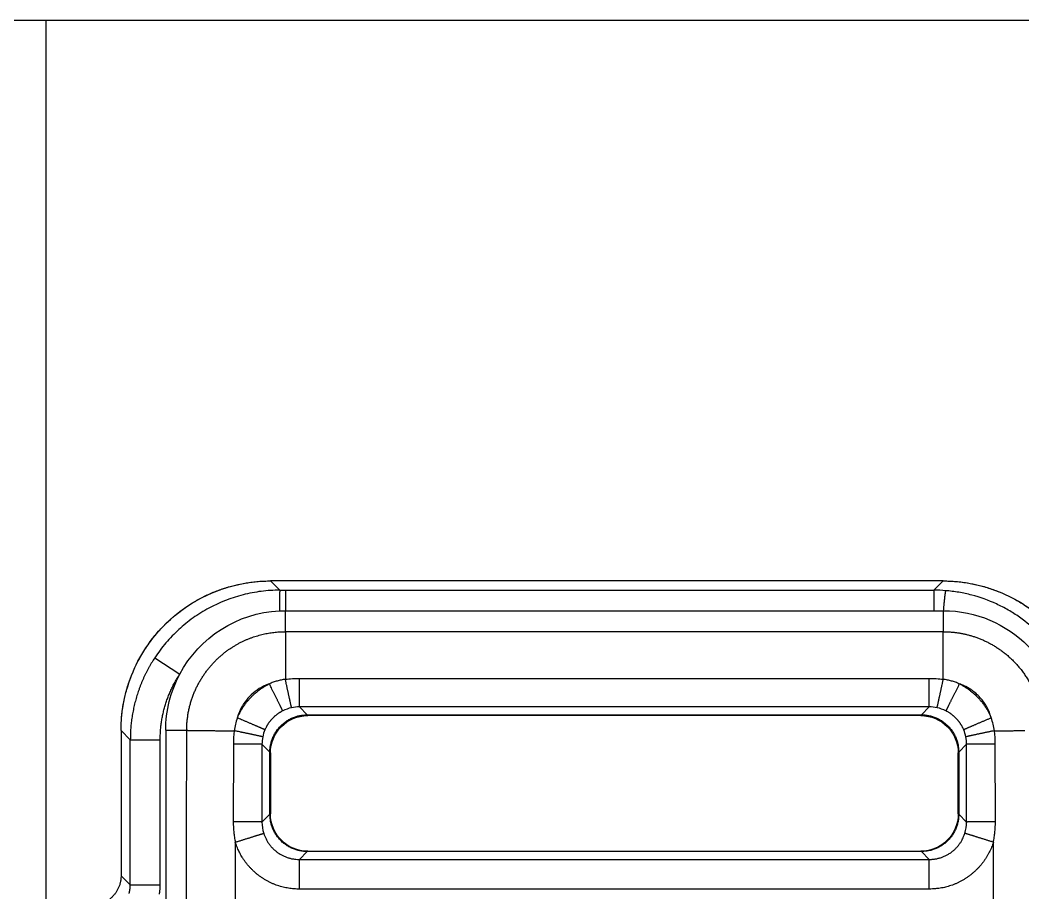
# Model space of a CAD drawing. Header units: millimetres. Extents: x -27408 to 60590, y 623 to 42257.
# Drawn here: x 56426.219 to 56428.843, y 17622.295 to 17624.579 of the extents above; entities that cross this region are included whole.
import ezdxf

# ---------------------------------------------------------------- set-up
doc = ezdxf.new("R2010")
doc.units = ezdxf.units.MM
doc.header["$LTSCALE"] = 100
doc.header["$MEASUREMENT"] = 0
doc.layers.get('0').update_dxf_attribs({"linetype": 'CONTINUOUS'})
doc.layers.add('ELE9', color=9, linetype='CONTINUOUS')
doc.layers.add('TOI', color=12, linetype='CONTINUOUS')

# ---------------------------------------------------------------- blocks, each defined once
blk = doc.blocks.new('I2-샤워수전')
at = {"layer": 'TOI'}
for p, q in [((-118.7416, 288.74), (-119.9818, 289.9801)), ((-119.9818, 289.9801), (-30.0181, 289.9801)), ((-30.0181, 289.9801), (-31.2582, 288.74)), ((-32, 288.74), (-118.7416, 288.74)), ((-118.7416, 288.74), (-118.7416, 286)), ((-32, 288.74), (-32, 286)), ((-118.7416, 286), (-120, 286)), ((-120, 286), (-120, 283.1892)), ((-32, 286), (-118.7416, 286)), ((-32, 283.1892), (-32, 286)), ((-120, 283.1892), (-32, 283.1892)), ((-120, 276.8206), (-120, 283.1892)), ((-32, 283.1892), (-32, 276.8206)), ((-14.5269, 279.7023), (-17.8725, 277.5109)), ((-33.873, 276.9461), (-118.127, 276.9461)), ((-118.127, 273.1266), (-118.127, 276.9461)), ((-33.873, 273.1266), (-33.873, 276.9461)), ((-118.127, 273.1266), (-33.873, 273.1266)), ((-117.0724, 272.072), (-118.127, 273.1266)), ((-33.873, 273.1266), (-34.9275, 272.072)), ((-34.9275, 272.072), (-117.0724, 272.072)), ((-117, 271.97), (-35, 271.97)), ((-16, 270), (-18.8042, 270)), ((-16, 270), (-16, -72.5)), ((-11.2574, 268.7443), (-10.0199, 269.9818)), ((-10.0199, 269.9818), (-10.0199, 250.5507)), ((-15.257, 249.3132), (-15.257, 268.7443)), ((-11.2574, 268.7443), (-15.257, 268.7443)), ((-11.2574, 249.3132), (-11.2574, 268.7443)), ((-126.9702, 257.7638), (-126.9567, 268.1623)), ((-123.1287, 257.7295), (-123.1275, 268.128)), ((-123.1275, 268.128), (-122.072, 267.0724)), ((-122.072, 267.0724), (-122.072, 258.7862)), ((-122, 258.8286), (-122, 266.97)), ((-30, 266.97), (-30, 258.8286)), ((-29.928, 267.0724), (-28.8724, 268.128)), ((-29.928, 258.7862), (-29.928, 267.0724)), ((-28.8724, 268.128), (-28.8713, 257.7295)), ((-25.0432, 268.1623), (-25.0297, 257.7638)), ((-122.072, 258.7862), (-123.1287, 257.7295)), ((-28.8713, 257.7295), (-29.928, 258.7862)), ((-118.13, 252.729), (-117.0724, 253.7866)), ((-117.0724, 253.7866), (-34.9275, 253.7866)), ((-35, 253.8286), (-117, 253.8286)), ((-34.9275, 253.7866), (-33.8699, 252.729)), ((-33.8699, 252.729), (-118.13, 252.729)), ((-118.13, 248.7642), (-118.13, 252.729)), ((-33.8699, 248.7642), (-33.8699, 252.729)), ((-11.2574, 249.3132), (-10.0199, 250.5507)), ((-118.13, 248.7642), (-33.8699, 248.7642)), ((-11.2574, 249.3132), (-15.257, 249.3132))]:
    blk.add_line(p, q, dxfattribs=at)
for points in [[(-120.3145, 288.6777), (-120.3099, 288.673, -0.15341618), (-120.3048, 288.6621, -0.04541791), (-120.2991, 288.6449, -0.02014834), (-120.293, 288.6215, -0.01174339), (-120.2862, 288.5913, -0.00745752), (-120.279, 288.5547, -0.00521263), (-120.2712, 288.5113, -0.00380206), (-120.263, 288.4613, -0.0029454), (-120.2542, 288.4044, -0.00232416), (-120.245, 288.3409, -0.00190411), (-120.2352, 288.2707, -0.00157669), (-120.2251, 288.194, -0.00134134), (-120.2145, 288.1109, -0.00115013), (-120.2035, 288.0217, -0.00100694), (-120.1922, 287.9264, -0.00088296), (-120.1805, 287.8255, -0.00078411), (-120.1685, 287.719, -0.00070826), (-120.1562, 287.6074, -0.00065282), (-120.1436, 287.4906, -0.00057941), (-120.1309, 287.37, -0.00050285), (-120.1181, 287.246, -0.00050727), (-120.105, 287.1162, -0.00054848), (-120.0914, 286.9795, -0.00039652), (-120.0787, 286.849, -0.0001537), (-120.067, 286.7293, -0.00049835), (-120.0522, 286.5718, -0.00077105), (-120.0296, 286.3253, -0.00036256), (-120, 286.0001, -0.00019097)], [(-31.2582, 288.74), (-31.2556, 288.7349, -0.13510644), (-31.253, 288.7236, -0.03034863), (-31.2504, 288.7057, -0.01266858), (-31.2478, 288.6814, -0.00722836), (-31.2451, 288.6501, -0.00453877), (-31.2425, 288.6122, -0.003153), (-31.2398, 288.5672, -0.00229044), (-31.2372, 288.5154, -0.00177004), (-31.2346, 288.4565, -0.00139409), (-31.2321, 288.3908, -0.00114078), (-31.2295, 288.3181, -0.00094371), (-31.227, 288.2388, -0.00080239), (-31.2246, 288.1528, -0.00068769), (-31.2222, 288.0605, -0.00060193), (-31.2199, 287.9619, -0.00052775), (-31.2176, 287.8576, -0.00046867), (-31.2154, 287.7476, -0.00042335), (-31.2133, 287.6323, -0.00039025), (-31.2113, 287.5118, -0.00034649), (-31.2094, 287.3873, -0.00030086), (-31.2076, 287.2595, -0.00030351), (-31.2059, 287.1257, -0.00032817), (-31.2042, 286.985, -0.00023759), (-31.2028, 286.8507, -0.00009251), (-31.2015, 286.7275, -0.00029844), (-31.2, 286.5658, -0.00046229), (-31.1982, 286.313, -0.00021793), (-31.1959, 285.9797, -0.00011496)], [(-14.5269, 279.7024), (-14.3208, 279.381, -0.00479787), (-14.1204, 279.0551, -0.00476467), (-13.9258, 278.7245, -0.00475384), (-13.7371, 278.3895, -0.00478108), (-13.5546, 278.0502, -0.00479438), (-13.3782, 277.7069, -0.00480137), (-13.2084, 277.3595, -0.00480601), (-13.0449, 277.0085, -0.00481583), (-12.8882, 276.6539, -0.00482146), (-12.738, 276.2959, -0.00482849), (-12.5949, 275.9347, -0.00483097), (-12.4585, 275.5705, -0.00483314), (-12.3294, 275.2036, -0.0048386), (-12.2072, 274.834, -0.00484911), (-12.0923, 274.462, -0.00483821), (-11.9846, 274.088, -0.00480974), (-11.8843, 273.7121, -0.00484916), (-11.7913, 273.3341, -0.00494193), (-11.7058, 272.9541, -0.00480401), (-11.6276, 272.5742, -0.00449079), (-11.5571, 272.1956, -0.00493784), (-11.4938, 271.81, -0.00585599), (-11.438, 271.4147, -0.00446903), (-11.3899, 271.0431, -0.00159685), (-11.3503, 270.7068, -0.00623615), (-11.3161, 270.2754, -0.01069308), (-11.285, 269.6122, -0.00526256), (-11.2573, 268.7444, -0.00280232)], [(-119.1676, 273.0171), (-119.1701, 273.0239, -0.05234678), (-119.1745, 273.0396, -0.00917167), (-119.181, 273.0646, -0.00371097), (-119.1894, 273.099, -0.00212326), (-119.2, 273.1434, -0.00132978), (-119.2127, 273.1977, -0.00092318), (-119.2276, 273.2626, -0.00067043), (-119.2446, 273.3376, -0.00052009), (-119.264, 273.4233, -0.00041054), (-119.2854, 273.519, -0.00033745), (-119.3091, 273.6251, -0.00028023), (-119.3347, 273.7409, -0.00023964), (-119.3624, 273.8665, -0.00020651), (-119.392, 274.001, -0.00018195), (-119.4234, 274.1442, -0.00016071), (-119.4564, 274.2953, -0.00014389), (-119.491, 274.4537, -0.00013104), (-119.5269, 274.6188, -0.00012172), (-119.5641, 274.7902, -0.00010946), (-119.6021, 274.9657, -0.00009632), (-119.6407, 275.1444, -0.00009768), (-119.6805, 275.3292, -0.00010613), (-119.7218, 275.521, -0.00007915), (-119.7609, 275.7028, -0.00003327), (-119.7965, 275.8685, -0.00009906), (-119.8418, 276.0798, -0.00015756), (-119.9105, 276.4014, -0.00007805), (-120, 276.8205, -0.0000424)], [(-32.8323, 273.0171), (-32.8298, 273.0239, 0.05226722), (-32.8253, 273.0396, 0.00915635), (-32.8189, 273.0646, 0.00370466), (-32.8105, 273.099, 0.00211962), (-32.7999, 273.1434, 0.0013275), (-32.7872, 273.1977, 0.00092159), (-32.7723, 273.2626, 0.00066928), (-32.7553, 273.3376, 0.00051919), (-32.7359, 273.4233, 0.00040983), (-32.7145, 273.519, 0.00033687), (-32.6909, 273.6251, 0.00027975), (-32.6652, 273.7409, 0.00023922), (-32.6375, 273.8665, 0.00020615), (-32.6079, 274.001, 0.00018163), (-32.5765, 274.1442, 0.00016043), (-32.5435, 274.2953, 0.00014364), (-32.509, 274.4537, 0.00013081), (-32.4731, 274.6188, 0.00012151), (-32.4359, 274.7902, 0.00010927), (-32.3979, 274.9657, 0.00009616), (-32.3593, 275.1444, 0.00009751), (-32.3194, 275.3292, 0.00010595), (-32.2782, 275.521, 0.00007901), (-32.2391, 275.7028, 0.00003321), (-32.2035, 275.8685, 0.00009889), (-32.1582, 276.0798, 0.00015729), (-32.0895, 276.4014, 0.00007792), (-32, 276.8205, 0.00004233)], [(-15.257, 268.7444), (-15.26, 269.0498, 0.00479769), (-15.2687, 269.3558, 0.00476452), (-15.2834, 269.6623, 0.00475373), (-15.304, 269.9693, 0.004781), (-15.3306, 270.2763, 0.00479433), (-15.3631, 270.5834, 0.00480136), (-15.4016, 270.8903, 0.00480604), (-15.4461, 271.1969, 0.0048159), (-15.4967, 271.503, 0.00482156), (-15.5531, 271.8083, 0.00482862), (-15.6157, 272.1128, 0.00483114), (-15.684, 272.4163, 0.00483335), (-15.7585, 272.7185, 0.00483884), (-15.8387, 273.0194, 0.00484939), (-15.9249, 273.3187, 0.00483852), (-16.0167, 273.6162, 0.00481008), (-16.1144, 273.9117, 0.00484954), (-16.2178, 274.2054, 0.00494234), (-16.3272, 274.4973, 0.00480445), (-16.4414, 274.7857, 0.00449123), (-16.5602, 275.07, 0.00493835), (-16.6869, 275.3558, 0.00585663), (-16.8228, 275.6448, 0.00446955), (-16.9535, 275.9145, 0.00159704), (-17.0744, 276.157, 0.00623692), (-17.2406, 276.4606, 0.01069452), (-17.5106, 276.9181, 0.00526331), (-17.8724, 277.5109, 0.00280273)], [(-122.1444, 276.2146), (-122.3303, 276.1192, 0.00586426), (-122.5144, 276.0192, 0.00580357), (-122.6969, 275.9144, 0.00578402), (-122.8775, 275.8052, 0.00583373), (-123.0561, 275.6912, 0.00585794), (-123.2324, 275.5729, 0.0058709), (-123.4063, 275.45, 0.00587957), (-123.5776, 275.3229, 0.00589779), (-123.7462, 275.1913, 0.00590799), (-123.9119, 275.0557, 0.00592061), (-124.0745, 274.9158, 0.00592585), (-124.234, 274.7721, 0.00593146), (-124.3901, 274.6243, 0.00593945), (-124.5428, 274.4729, 0.0059536), (-124.6917, 274.3177, 0.00594097), (-124.837, 274.1592, 0.00590668), (-124.9783, 273.9972, 0.00595378), (-125.1158, 273.8319, 0.0060644), (-125.2492, 273.6631, 0.00589664), (-125.3782, 273.4923, 0.00551512), (-125.5022, 273.3197, 0.00605305), (-125.6234, 273.1416, 0.00716064), (-125.742, 272.9564, 0.00547893), (-125.8508, 272.7811, 0.00199467), (-125.947, 272.6213, 0.00760535), (-126.0599, 272.4121, 0.01301776), (-126.22, 272.0852, 0.0064273), (-126.4215, 271.6543, 0.00343083)], [(-122.1444, 276.2146), (-122.0598, 276.0449, -0.00004971), (-121.974, 275.8728, -0.00004742), (-121.887, 275.6983, -0.00004712), (-121.7992, 275.522, -0.00004974), (-121.711, 275.3447, -0.00005168), (-121.6226, 275.1671, -0.00005359), (-121.5346, 274.99, -0.00005573), (-121.4472, 274.814, -0.0000587), (-121.3608, 274.6402, -0.0000619), (-121.276, 274.4692, -0.00006578), (-121.193, 274.3019, -0.00007022), (-121.1123, 274.1391, -0.00007553), (-121.0344, 273.9818, -0.00008194), (-120.9595, 273.8304, -0.00008954), (-120.8881, 273.686, -0.00009868), (-120.8205, 273.5489, -0.00010904), (-120.7569, 273.4201, -0.00012378), (-120.6977, 273.2998, -0.00014288), (-120.643, 273.1886, -0.00016234), (-120.593, 273.0867, -0.00017845), (-120.548, 272.9948, -0.0002302), (-120.5077, 272.9123, -0.00033206), (-120.4723, 272.8397, -0.00034415), (-120.4421, 272.7775, -0.00017896), (-120.4174, 272.7264, -0.00065052), (-120.3961, 272.6819, -0.0021853), (-120.3767, 272.6399, -0.00285587), (-120.3591, 272.6009, -0.00310708)], [(-31.6406, 272.6009), (-31.6378, 272.6081, -0.03292571), (-31.6308, 272.6239, -0.00598945), (-31.6194, 272.6485, -0.00245448), (-31.6036, 272.6819, -0.00141518), (-31.583, 272.7249, -0.00089), (-31.5576, 272.7775, -0.00061956), (-31.5273, 272.84, -0.00045084), (-31.4921, 272.9123, -0.00035042), (-31.4518, 272.9947, -0.00027701), (-31.4067, 273.0867, -0.00022804), (-31.3567, 273.1886, -0.00018961), (-31.3021, 273.2997, -0.00016237), (-31.2428, 273.42, -0.0001401), (-31.1792, 273.5488, -0.0001236), (-31.1115, 273.6859, -0.00010933), (-31.0402, 273.8303, -0.00009802), (-30.9653, 273.9815, -0.0000894), (-30.8873, 274.139, -0.00008315), (-30.8065, 274.3021, -0.00007492), (-30.7237, 274.469, -0.00006606), (-30.6395, 274.6386, -0.00006706), (-30.5525, 274.8138, -0.00007293), (-30.4624, 274.9951, -0.00005461), (-30.377, 275.1669, -0.00002317), (-30.2992, 275.3232, -0.00006836), (-30.2004, 275.5217, -0.00010913), (-30.0504, 275.8227, -0.00005443), (-29.8552, 276.2143, -0.00002968)], [(-25.5782, 271.6542), (-25.6616, 271.8457, 0.00586549), (-25.7495, 272.0359, 0.00580472), (-25.8424, 272.2247, 0.0057851), (-25.9398, 272.4119, 0.00583476), (-26.0421, 272.5973, 0.00585889), (-26.1489, 272.7809, 0.00587178), (-26.2604, 272.9622, 0.00588037), (-26.3763, 273.1414, 0.00589852), (-26.4967, 273.318, 0.00590864), (-26.6215, 273.4921, 0.00592118), (-26.7506, 273.6633, 0.00592633), (-26.8839, 273.8317, 0.00593186), (-27.0213, 273.9969, 0.00593976), (-27.1626, 274.1589, 0.00595383), (-27.3079, 274.3175, 0.00594111), (-27.4569, 274.4726, 0.00590674), (-27.6094, 274.624, 0.00595375), (-27.7656, 274.7718, 0.00606427), (-27.9255, 274.9157, 0.00589643), (-28.0877, 275.0554, 0.00551485), (-28.252, 275.1902, 0.00605267), (-28.422, 275.3226, 0.00716008), (-28.5992, 275.4528, 0.00547842), (-28.7672, 275.5726, 0.00199447), (-28.9205, 275.6788, 0.00760451), (-29.1221, 275.8049, 0.013016), (-29.438, 275.9856, 0.0064263), (-29.8552, 276.2143, 0.00343026)], [(-122.7354, 270.0676), (-122.6891, 270.174, -0.00586615), (-122.6402, 270.2797, -0.00580543), (-122.5887, 270.3846, -0.00578586), (-122.5345, 270.4886, -0.00583556), (-122.4777, 270.5916, -0.00585975), (-122.4184, 270.6936, -0.00587268), (-122.3564, 270.7943, -0.00588132), (-122.292, 270.8939, -0.00589951), (-122.2251, 270.992, -0.00590967), (-122.1558, 271.0887, -0.00592225), (-122.084, 271.1838, -0.00592743), (-122.01, 271.2773, -0.00593299), (-121.9336, 271.3691, -0.00594092), (-121.8551, 271.4591, -0.00595501), (-121.7744, 271.5472, -0.00594232), (-121.6916, 271.6334, -0.00590796), (-121.6069, 271.7175, -0.00595499), (-121.5201, 271.7996, -0.00606555), (-121.4313, 271.8796, -0.00589769), (-121.3411, 271.9571, -0.00551603), (-121.2499, 272.0321, -0.00605397), (-121.1554, 272.1056, -0.00716162), (-121.057, 272.1779, -0.00547959), (-120.9636, 272.2444, -0.00199489), (-120.8784, 272.3034, -0.00760613), (-120.7664, 272.3735, -0.01301873), (-120.5909, 272.4739, -0.00642761), (-120.3591, 272.6009, -0.00343095)], [(-31.6406, 272.6009), (-31.5374, 272.5479, -0.00586424), (-31.435, 272.4923, -0.00580358), (-31.3337, 272.4341, -0.00578407), (-31.2333, 272.3734, -0.00583381), (-31.1341, 272.3101, -0.00585805), (-31.0362, 272.2444, -0.00587104), (-30.9395, 272.1761, -0.00587974), (-30.8443, 272.1055, -0.005898), (-30.7507, 272.0324, -0.00590824), (-30.6586, 271.9571, -0.00592089), (-30.5683, 271.8794, -0.00592615), (-30.4796, 271.7995, -0.00593179), (-30.3929, 271.7174, -0.00593981), (-30.3081, 271.6333, -0.00595399), (-30.2253, 271.5471, -0.0059414), (-30.1446, 271.459, -0.00590713), (-30.0661, 271.369, -0.00595426), (-29.9897, 271.2772, -0.00606491), (-29.9156, 271.1835, -0.00589717), (-29.844, 271.0885, -0.00551564), (-29.775, 270.9927, -0.00605364), (-29.7077, 270.8937, -0.00716136), (-29.6418, 270.7908, -0.00547951), (-29.5814, 270.6934, -0.00199489), (-29.528, 270.6047, -0.00760618), (-29.4652, 270.4884, -0.01301925), (-29.3762, 270.3069, -0.00642806), (-29.2643, 270.0675, -0.00343124)], [(-126.4215, 271.6543), (-126.2471, 271.5808, -0.00010224), (-126.0704, 271.5063, -0.00009758), (-125.8912, 271.4306, -0.00009702), (-125.7104, 271.3542, -0.00010243), (-125.5286, 271.2772, -0.00010646), (-125.3466, 271.2001, -0.00011042), (-125.1652, 271.1232, -0.00011485), (-124.9851, 271.0467, -0.00012101), (-124.8072, 270.971, -0.00012764), (-124.6324, 270.8965, -0.00013567), (-124.4615, 270.8236, -0.00014487), (-124.2952, 270.7525, -0.00015585), (-124.1345, 270.6837, -0.00016911), (-123.9801, 270.6174, -0.00018485), (-123.8329, 270.5541, -0.00020377), (-123.6932, 270.494, -0.00022519), (-123.5621, 270.4373, -0.00025569), (-123.4397, 270.3842, -0.00029521), (-123.3267, 270.3351, -0.00033546), (-123.2233, 270.2899, -0.0003688), (-123.1301, 270.249, -0.00047586), (-123.0465, 270.2122, -0.0006867), (-122.9731, 270.1795, -0.00071173), (-122.9104, 270.1515, -0.00036976), (-122.859, 270.1283, -0.00134592), (-122.8145, 270.1076, -0.00452489), (-122.7731, 270.0873, -0.00591441), (-122.7354, 270.0676, -0.00642933)], [(-117.0724, 272.072), (-117.3107, 272.0664, 0.012802), (-117.5521, 272.0489, 0.01215538), (-117.797, 272.019, 0.01197367), (-118.0442, 271.9767, 0.01248039), (-118.2927, 271.9207, 0.01271956), (-118.5414, 271.8513, 0.01287539), (-118.7894, 271.7678, 0.01297711), (-119.0356, 271.6705, 0.01318448), (-119.2786, 271.5588, 0.01329442), (-119.5175, 271.4334, 0.01343911), (-119.7509, 271.2939, 0.01351147), (-119.9778, 271.1413, 0.01360947), (-120.1968, 270.9754, 0.01366364), (-120.4072, 270.7974, 0.01373347), (-120.6076, 270.6076, 0.01372381), (-120.7974, 270.4073, 0.01366011), (-120.9753, 270.197, 0.01373356), (-121.1412, 269.9778, 0.01389845), (-121.2939, 269.7504, 0.01354458), (-121.4333, 269.5175, 0.01272708), (-121.5586, 269.2806, 0.01368697), (-121.6704, 269.0356, 0.01572623), (-121.7681, 268.7819, 0.01237628), (-121.8513, 268.5415, 0.00539188), (-121.9191, 268.3225, 0.01618575), (-121.9766, 268.0442, 0.02706652), (-122.0276, 267.622, 0.01386746), (-122.0719, 267.0725, 0.00762395)], [(-29.928, 267.0725), (-29.9335, 267.3108, 0.01280229), (-29.951, 267.5522, 0.01215564), (-29.9809, 267.797, 0.01197391), (-30.0233, 268.0442, 0.01248063), (-30.0793, 268.2927, 0.01271978), (-30.1486, 268.5415, 0.01287559), (-30.2322, 268.7895, 0.01297729), (-30.3295, 269.0356, 0.01318463), (-30.4412, 269.2787, 0.01329453), (-30.5666, 269.5175, 0.01343919), (-30.7061, 269.7509, 0.01351152), (-30.8587, 269.9778, 0.01360949), (-31.0246, 270.1969, 0.01366361), (-31.2026, 270.4073, 0.01373342), (-31.3924, 270.6076, 0.01372372), (-31.5927, 270.7974, 0.01365999), (-31.803, 270.9754, 0.0137334), (-32.0222, 271.1413, 0.01389826), (-32.2496, 271.2939, 0.01354436), (-32.4825, 271.4334, 0.01272685), (-32.7195, 271.5587, 0.0136867), (-32.9644, 271.6705, 0.0157259), (-33.2181, 271.7682, 0.012376), (-33.4586, 271.8513, 0.00539176), (-33.6776, 271.9192, 0.01618537), (-33.9558, 271.9767, 0.02706586), (-34.3781, 272.0277, 0.01386712), (-34.9276, 272.072, 0.00762377)], [(-29.2643, 270.0675), (-29.2579, 270.0718, -0.06687636), (-29.2427, 270.0799, -0.01239987), (-29.2185, 270.0917, -0.00508544), (-29.1853, 270.1074, -0.00293091), (-29.1422, 270.1273, -0.0018426), (-29.0894, 270.1513, -0.00128229), (-29.0263, 270.1796, -0.00093286), (-28.9532, 270.212, -0.00072488), (-28.8698, 270.2488, -0.0005729), (-28.7765, 270.2898, -0.00047152), (-28.673, 270.3349, -0.00039199), (-28.5601, 270.384, -0.0003356), (-28.4377, 270.4371, -0.00028951), (-28.3065, 270.4938, -0.00025537), (-28.1669, 270.554, -0.00022583), (-28.0197, 270.6173, -0.00020245), (-27.8653, 270.6835, -0.00018459), (-27.7046, 270.7523, -0.00017166), (-27.538, 270.8235, -0.00015463), (-27.3674, 270.8963, -0.00013631), (-27.1939, 270.9702, -0.00013835), (-27.0147, 271.0465, -0.00015044), (-26.8291, 271.1253, -0.00011259), (-26.6532, 271.2, -0.00004771), (-26.4929, 271.2679, -0.00014093), (-26.2894, 271.354, -0.00022488), (-25.9804, 271.4845, -0.00011205), (-25.5782, 271.6542, -0.00006108)], [(-126.8415, 269.9396), (-127.1027, 269.9405, -0.00008499), (-127.3655, 269.9416, -0.00008296), (-127.6301, 269.9428, -0.00008286), (-127.8958, 269.944, -0.00008574), (-128.162, 269.9454, -0.00008794), (-128.4279, 269.9468, -0.00009001), (-128.693, 269.9484, -0.00009231), (-128.9566, 269.95, -0.00009535), (-129.2181, 269.9517, -0.00009854), (-129.4767, 269.9535, -0.00010223), (-129.7318, 269.9554, -0.00010629), (-129.9828, 269.9573, -0.00011088), (-130.2289, 269.9594, -0.00011623), (-130.4696, 269.9615, -0.00012227), (-130.7042, 269.9637, -0.00012885), (-130.9322, 269.9659, -0.00013558)], [(-126.8415, 269.9396), (-126.6587, 269.9026, -0.00017301), (-126.4739, 269.8651, -0.00016584), (-126.2868, 269.8269, -0.00016537), (-126.0983, 269.7884, -0.00017477), (-125.9091, 269.7496, -0.00018195), (-125.7201, 269.7106, -0.00018905), (-125.5318, 269.6717, -0.00019702), (-125.3453, 269.633, -0.00020787), (-125.1612, 269.5946, -0.00021963), (-124.9805, 269.5567, -0.00023376), (-124.804, 269.5196, -0.00025001), (-124.6325, 269.4833, -0.00026929), (-124.467, 269.4481, -0.00029262), (-124.308, 269.414, -0.00032025), (-124.1565, 269.3814, -0.00035344), (-124.0128, 269.3502, -0.00039103), (-123.878, 269.3207, -0.00044451), (-123.7522, 269.2929, -0.00051385), (-123.6361, 269.267, -0.00058442), (-123.5298, 269.2431, -0.0006429), (-123.4341, 269.2211, -0.00083078), (-123.3482, 269.2012, -0.00120152), (-123.2728, 269.1832, -0.00124531), (-123.2084, 269.1675, -0.00064299), (-123.1555, 269.1545, -0.00236089), (-123.1098, 269.1422, -0.00797536), (-123.0675, 269.129, -0.01045339), (-123.0289, 269.1152, -0.01135837)], [(-28.971, 269.1152), (-28.9645, 269.1191, -0.11413669), (-28.949, 269.1249, -0.02200653), (-28.9242, 269.1326, -0.00900883), (-28.8901, 269.1422, -0.0051727), (-28.8458, 269.1539, -0.00324462), (-28.7915, 269.1675, -0.00225417), (-28.7267, 269.1833, -0.00163771), (-28.6516, 269.2012, -0.00127078), (-28.5659, 269.2211, -0.00100327), (-28.4701, 269.2431, -0.00082478), (-28.3638, 269.2671, -0.00068498), (-28.2477, 269.2929, -0.00058581), (-28.1219, 269.3207, -0.00050484), (-27.9871, 269.3502, -0.00044484), (-27.8434, 269.3814, -0.00039294), (-27.6919, 269.414, -0.00035183), (-27.533, 269.4481, -0.00032043), (-27.3674, 269.4833, -0.00029766), (-27.1955, 269.5197, -0.0002677), (-27.0194, 269.5567, -0.0002356), (-26.8401, 269.5943, -0.00023893), (-26.6546, 269.633, -0.0002596), (-26.4623, 269.6729, -0.00019365), (-26.2798, 269.7106, -0.00008143), (-26.1135, 269.745, -0.00024236), (-25.9016, 269.7884, -0.00038555), (-25.5789, 269.8541, -0.00019106), (-25.1584, 269.9396, -0.00010381)], [(-18.8043, 270.0001), (-18.9017, 269.9976, -0.00061093), (-19.0091, 269.9952, -0.00049663), (-19.1269, 269.9927, -0.00041795), (-19.2548, 269.9902, -0.00037042), (-19.393, 269.9877, -0.00032569), (-19.5413, 269.9852, -0.00028967), (-19.6998, 269.9827, -0.0002583), (-19.8679, 269.9802, -0.00023446), (-20.0458, 269.9777, -0.0002127), (-20.2329, 269.9753, -0.00019539), (-20.4292, 269.9729, -0.0001795), (-20.634, 269.9705, -0.00016666), (-20.8471, 269.9682, -0.00015499), (-21.0677, 269.9659, -0.00014552), (-21.2958, 269.9637, -0.0001363), (-21.5303, 269.9615, -0.00012818), (-21.7709, 269.9594, -0.00012231), (-22.0171, 269.9573, -0.00011844), (-22.2687, 269.9554, -0.00011021), (-22.5232, 269.9535, -0.00009955), (-22.7798, 269.9517, -0.00010454), (-23.0433, 269.95, -0.00011791), (-23.3152, 269.9483, -0.0000886), (-23.572, 269.9468, -0.00003475), (-23.8054, 269.9455, -0.00011632), (-24.1041, 269.944, -0.00019066), (-24.5612, 269.942, -0.00009382), (-25.1584, 269.9396, -0.00005041)], [(-126.9567, 268.1623), (-126.7719, 268.1622, -0.00010667), (-126.5853, 268.162, -0.00010252), (-126.3966, 268.1617, -0.00010242), (-126.2066, 268.1613, -0.00010831), (-126.0161, 268.1609, -0.00011289), (-125.8258, 268.1603, -0.00011743), (-125.6366, 268.1597, -0.00012253), (-125.4491, 268.159, -0.00012941), (-125.2644, 268.1582, -0.00013688), (-125.083, 268.1573, -0.00014583), (-124.9061, 268.1563, -0.00015614), (-124.7342, 268.1552, -0.00016834), (-124.5683, 268.1541, -0.00018312), (-124.4091, 268.1529, -0.0002006), (-124.2573, 268.1516, -0.00022162), (-124.1136, 268.1502, -0.00024542), (-123.9786, 268.1488, -0.00027928), (-123.8526, 268.1473, -0.00032322), (-123.7364, 268.1458, -0.00036798), (-123.63, 268.1443, -0.00040518), (-123.5341, 268.1427, -0.00052444), (-123.4482, 268.141, -0.0007602), (-123.3726, 268.1393, -0.00078901), (-123.308, 268.1377, -0.00040633), (-123.255, 268.1363, -0.00150137), (-123.2091, 268.1344, -0.00511744), (-123.1664, 268.1316, -0.00681654), (-123.1275, 268.128, -0.00754815)], [(-28.8725, 268.128), (-28.8659, 268.1296, -0.08808246), (-28.8502, 268.1312, -0.0147536), (-28.8253, 268.1328, -0.0058712), (-28.7909, 268.1344, -0.00332976), (-28.7465, 268.1361, -0.00207427), (-28.692, 268.1377, -0.00143504), (-28.627, 268.1394, -0.00103947), (-28.5518, 268.141, -0.00080469), (-28.4659, 268.1427, -0.00063414), (-28.3699, 268.1443, -0.00052051), (-28.2635, 268.1458, -0.00043171), (-28.1473, 268.1473, -0.00036876), (-28.0214, 268.1488, -0.00031744), (-27.8864, 268.1502, -0.00027942), (-27.7426, 268.1516, -0.00024656), (-27.5909, 268.1529, -0.00022055), (-27.4317, 268.1541, -0.00020067), (-27.2657, 268.1552, -0.00018625), (-27.0935, 268.1563, -0.00016731), (-26.9169, 268.1573, -0.00014707), (-26.737, 268.1582, -0.00014905), (-26.5508, 268.159, -0.00016185), (-26.3575, 268.1597, -0.00012047), (-26.1741, 268.1603, -0.00005043), (-26.0069, 268.1608, -0.00015074), (-25.7933, 268.1613, -0.00023931), (-25.4677, 268.1618, -0.00011819), (-25.0432, 268.1623, -0.00006409)], [(-126.9703, 257.7638), (-126.7852, 257.7637, -0.000107), (-126.5981, 257.7635, -0.00010279), (-126.409, 257.7632, -0.00010265), (-126.2185, 257.7628, -0.00010855), (-126.0275, 257.7624, -0.00011312), (-125.8367, 257.7618, -0.00011765), (-125.6469, 257.7612, -0.00012273), (-125.4589, 257.7605, -0.0001296), (-125.2735, 257.7597, -0.00013707), (-125.0916, 257.7588, -0.00014601), (-124.914, 257.7578, -0.00015631), (-124.7415, 257.7568, -0.0001685), (-124.575, 257.7556, -0.00018327), (-124.4151, 257.7544, -0.00020074), (-124.2628, 257.7531, -0.00022175), (-124.1185, 257.7518, -0.00024554), (-123.983, 257.7503, -0.0002794), (-123.8565, 257.7489, -0.00032333), (-123.7399, 257.7473, -0.00036809), (-123.6331, 257.7458, -0.0004053), (-123.5368, 257.7442, -0.00052454), (-123.4505, 257.7426, -0.00076022), (-123.3747, 257.7409, -0.00078913), (-123.3098, 257.7393, -0.00040672), (-123.2566, 257.7378, -0.00150143), (-123.2105, 257.7359, -0.00511691), (-123.1677, 257.7331, -0.00681777), (-123.1287, 257.7294, -0.00755281)], [(-122.0719, 258.7862), (-122.0664, 258.548, 0.01280172), (-122.0489, 258.3065, 0.01215511), (-122.019, 258.0617, 0.0119734), (-121.9766, 257.8145, 0.01248011), (-121.9206, 257.5659, 0.01271928), (-121.8513, 257.3172, 0.01287511), (-121.7677, 257.0692, 0.01297685), (-121.6704, 256.823, 0.01318422), (-121.5587, 256.58, 0.01329417), (-121.4333, 256.3411, 0.01343888), (-121.2938, 256.1077, 0.01351126), (-121.1412, 255.8808, 0.01360929), (-120.9753, 255.6618, 0.01366348), (-120.7974, 255.4514, 0.01373335), (-120.6075, 255.251, 0.01372372), (-120.4072, 255.0612, 0.01366005), (-120.1969, 254.8832, 0.01373353), (-119.9778, 254.7174, 0.01389846), (-119.7504, 254.5647, 0.01354462), (-119.5175, 254.4252, 0.01272714), (-119.2805, 254.2999, 0.01368707), (-119.0356, 254.1881, 0.01572639), (-118.7819, 254.0904, 0.01237643), (-118.5414, 254.0072, 0.00539196), (-118.3224, 253.9394, 0.01618599), (-118.0442, 253.8819, 0.02706699), (-117.6219, 253.8309, 0.01386773), (-117.0724, 253.7866, 0.00762411)], [(-34.9276, 253.7866), (-34.6893, 253.7921, 0.01280202), (-34.4479, 253.8096, 0.01215538), (-34.203, 253.8396, 0.01197365), (-33.9558, 253.8819, 0.01248036), (-33.7073, 253.9379, 0.01271951), (-33.4586, 254.0072, 0.01287532), (-33.2106, 254.0908, 0.01297703), (-32.9644, 254.1881, 0.01318438), (-32.7214, 254.2998, 0.0132943), (-32.4825, 254.4252, 0.01343897), (-32.2491, 254.5647, 0.01351132), (-32.0222, 254.7174, 0.01360931), (-31.8032, 254.8832, 0.01366346), (-31.5927, 255.0612, 0.01373329), (-31.3924, 255.251, 0.01372362), (-31.2026, 255.4514, 0.01365992), (-31.0246, 255.6617, 0.01373337), (-30.8587, 255.8808, 0.01389826), (-30.7061, 256.1082, 0.0135444), (-30.5666, 256.3411, 0.01272691), (-30.4413, 256.5781, 0.01368679), (-30.3295, 256.823, 0.01572605), (-30.2318, 257.0767, 0.01237614), (-30.1486, 257.3172, 0.00539183), (-30.0808, 257.5362, 0.0161856), (-30.0233, 257.8145, 0.02706631), (-29.9722, 258.2367, 0.01386738), (-29.928, 258.7862, 0.00762392)], [(-28.8713, 257.7294), (-28.8647, 257.731, -0.08823714), (-28.849, 257.7326, -0.01475892), (-28.8239, 257.7343, -0.00587203), (-28.7895, 257.7359, -0.0033304), (-28.7449, 257.7376, -0.00207459), (-28.6902, 257.7393, -0.00143524), (-28.625, 257.7409, -0.0010396), (-28.5495, 257.7426, -0.00080481), (-28.4633, 257.7442, -0.00063425), (-28.3669, 257.7458, -0.00052062), (-28.2601, 257.7473, -0.00043183), (-28.1434, 257.7489, -0.00036888), (-28.017, 257.7503, -0.00031756), (-27.8815, 257.7518, -0.00027955), (-27.7371, 257.7531, -0.0002467), (-27.5848, 257.7544, -0.00022069), (-27.4251, 257.7556, -0.00020082), (-27.2585, 257.7568, -0.0001864), (-27.0856, 257.7578, -0.00016747), (-26.9084, 257.7588, -0.00014724), (-26.7279, 257.7597, -0.00014923), (-26.5411, 257.7605, -0.00016205), (-26.3472, 257.7612, -0.00012067), (-26.1633, 257.7618, -0.00005056), (-25.9956, 257.7624, -0.00015098), (-25.7815, 257.7628, -0.00023977), (-25.4552, 257.7633, -0.00011848), (-25.0298, 257.7638, -0.00006427)], [(-126.703, 255.0294), (-126.5232, 255.0867, -0.00010515), (-126.341, 255.1446, -0.00010045), (-126.1563, 255.2033, -0.00009994), (-125.9699, 255.2624, -0.00010554), (-125.7826, 255.3218, -0.00010973), (-125.595, 255.3811, -0.00011385), (-125.4081, 255.4401, -0.00011848), (-125.2225, 255.4986, -0.00012487), (-125.0391, 255.5563, -0.00013176), (-124.8589, 255.6129, -0.0001401), (-124.6826, 255.6681, -0.00014966), (-124.5111, 255.7218, -0.00016105), (-124.3455, 255.7734, -0.00017482), (-124.1861, 255.823, -0.00019115), (-124.0341, 255.8702, -0.00021077), (-123.8899, 255.9148, -0.000233), (-123.7544, 255.9566, -0.00026465), (-123.6277, 255.9954, -0.00030566), (-123.5108, 256.0311, -0.00034745), (-123.4037, 256.0637, -0.00038208), (-123.307, 256.0929, -0.00049323), (-123.2202, 256.1189, -0.00071225), (-123.1438, 256.1415, -0.00073844), (-123.0784, 256.1607, -0.00038324), (-123.0247, 256.1763, -0.00139783), (-122.9778, 256.1894, -0.00471005), (-122.9337, 256.2005, -0.00617699), (-122.8927, 256.2098, -0.00673679)], [(-126.703, 255.0294), (-126.588, 254.6919, 0.01035593), (-126.4583, 254.3559, 0.01001761), (-126.3133, 254.0213, 0.00991654), (-126.1534, 253.6892, 0.0101871), (-125.9779, 253.3609, 0.0103164), (-125.7876, 253.0372, 0.01039387), (-125.5819, 252.7193, 0.0104451), (-125.3616, 252.4079, 0.01055073), (-125.1264, 252.1043, 0.01060748), (-124.8774, 251.8093, 0.01067949), (-124.6145, 251.5241, 0.01071501), (-124.3387, 251.2493, 0.01076122), (-124.0502, 250.9863, 0.01079107), (-123.7502, 250.7352, 0.01083218), (-123.439, 250.4975, 0.0108177), (-123.1181, 250.2732, 0.01076229), (-122.788, 250.0637, 0.01083231), (-122.4495, 249.8687, 0.0109941), (-122.1032, 249.6894, 0.01070477), (-121.7524, 249.5255, 0.01004141), (-121.3985, 249.3779, 0.01089409), (-121.035, 249.246, 0.01267987), (-120.6602, 249.1302, 0.00985972), (-120.3061, 249.0312, 0.00399774), (-119.9843, 248.95, 0.01323491), (-119.5737, 248.8807, 0.02237386), (-118.9472, 248.8186, 0.01127745), (-118.13, 248.7642, 0.00611739)], [(-118.13, 252.7289), (-118.328, 252.7328, -0.01035726), (-118.5278, 252.7447, -0.01001916), (-118.7294, 252.765, -0.00991834), (-118.9322, 252.7936, -0.01018919), (-119.1356, 252.8311, -0.01031878), (-119.339, 252.8772, -0.01039649), (-119.5421, 252.9324, -0.01044796), (-119.7441, 252.9965, -0.01055381), (-119.9444, 253.0697, -0.01061076), (-120.1426, 253.1517, -0.01068295), (-120.3379, 253.2428, -0.01071862), (-120.5299, 253.3424, -0.01076496), (-120.7178, 253.4507, -0.0107949), (-120.9013, 253.5671, -0.01083608), (-121.0797, 253.6918, -0.01082161), (-121.2525, 253.8238, -0.01076618), (-121.4191, 253.9632, -0.01083619), (-121.5794, 254.1095, -0.01099798), (-121.7328, 254.2625, -0.01070845), (-121.8787, 254.4206, -0.01004475), (-122.0165, 254.583, -0.01089757), (-122.1477, 254.7532, -0.01268371), (-122.2722, 254.9321, -0.0098625), (-122.3843, 255.1028, -0.00399881), (-122.4816, 255.2595, -0.01323831), (-122.5875, 255.4651, -0.02237865), (-122.726, 255.7864, -0.01127938), (-122.8927, 256.2098, -0.00611831)], [(-29.1073, 256.2098), (-29.1712, 256.0223, -0.01035751), (-29.2432, 255.8356, -0.01001943), (-29.3237, 255.6497, -0.00991861), (-29.4125, 255.4651, -0.01018949), (-29.51, 255.2827, -0.0103191), (-29.6157, 255.1028, -0.01039682), (-29.73, 254.9262, -0.0104483), (-29.8523, 254.7532, -0.01055417), (-29.9829, 254.5845, -0.01061113), (-30.1212, 254.4206, -0.01068332), (-30.2673, 254.2621, -0.010719), (-30.4205, 254.1095, -0.01076534), (-30.5808, 253.9633, -0.01079528), (-30.7474, 253.8238, -0.01083645), (-30.9203, 253.6917, -0.01082198), (-31.0986, 253.5671, -0.01076654), (-31.282, 253.4507, -0.01083654), (-31.47, 253.3424, -0.0109983), (-31.6624, 253.2428, -0.01070875), (-31.8573, 253.1517, -0.01004502), (-32.0539, 253.0698, -0.01089784), (-32.2558, 252.9965, -0.01268399), (-32.4641, 252.9322, -0.0098627), (-32.6609, 252.8772, -0.00399889), (-32.8396, 252.8321, -0.01323853), (-33.0677, 252.7936, -0.02237891), (-33.4159, 252.7591, -0.01127947), (-33.8699, 252.7289, -0.00611834)], [(-33.8699, 248.7642), (-33.5134, 248.7712, 0.01035637), (-33.1539, 248.7927, 0.01001802), (-32.7911, 248.8293, 0.00991694), (-32.4261, 248.8807, 0.01018749), (-32.0601, 248.9482, 0.01031678), (-31.6938, 249.0312, 0.01039423), (-31.3284, 249.1307, 0.01044544), (-30.9648, 249.246, 0.01055104), (-30.6042, 249.3778, 0.01060776), (-30.2475, 249.5255, 0.01067974), (-29.896, 249.6894, 0.01071523), (-29.5504, 249.8687, 0.01076141), (-29.2121, 250.0637, 0.01079122), (-28.8818, 250.2733, 0.01083229), (-28.5608, 250.4976, 0.01081777), (-28.2497, 250.7353, 0.01076233), (-27.9498, 250.9861, 0.01083231), (-27.6612, 251.2494, 0.01099406), (-27.3852, 251.5249, 0.01070469), (-27.1224, 251.8094, 0.0100413), (-26.8744, 252.1017, 0.01089394), (-26.6383, 252.408, 0.01267965), (-26.4142, 252.7299, 0.00985952), (-26.2123, 253.0373, 0.00399765), (-26.0372, 253.3192, 0.01323459), (-25.8465, 253.6893, 0.02237321), (-25.597, 254.2674, 0.01127709), (-25.2969, 255.0296, 0.00611719)], [(-25.2969, 255.0296), (-25.4767, 255.0868, 0.00010533), (-25.6589, 255.1448, 0.00010062), (-25.8435, 255.2034, 0.0001001), (-26.03, 255.2625, 0.00010572), (-26.2173, 255.3219, 0.00010991), (-26.4049, 255.3812, 0.00011404), (-26.5918, 255.4402, 0.00011868), (-26.7775, 255.4987, 0.00012508), (-26.9608, 255.5564, 0.00013198), (-27.1411, 255.613, 0.00014033), (-27.3173, 255.6682, 0.00014991), (-27.4888, 255.7218, 0.00016131), (-27.6545, 255.7735, 0.00017511), (-27.8138, 255.8231, 0.00019146), (-27.9658, 255.8702, 0.00021112), (-28.1101, 255.9148, 0.00023338), (-28.2456, 255.9566, 0.00026508), (-28.3722, 255.9955, 0.00030616), (-28.4891, 256.0312, 0.00034801), (-28.5963, 256.0637, 0.00038269), (-28.693, 256.0929, 0.00049402), (-28.7798, 256.1189, 0.00071337), (-28.8562, 256.1415, 0.00073959), (-28.9216, 256.1607, 0.00038384), (-28.9753, 256.1764, 0.00139997), (-29.0222, 256.1894, 0.00471691), (-29.0664, 256.2005, 0.00618503), (-29.1073, 256.2098, 0.00674442)], [(-15.1624, 248.0863, -0.00585904), (-15.1847, 248.2445, -0.00447135), (-15.2039, 248.3932, -0.00159774), (-15.2198, 248.5278, -0.00623926), (-15.2335, 248.7005, -0.01069823), (-15.2459, 248.9659, -0.00526506), (-15.257, 249.3132, -0.00280365)], [(-11.0904, 248.1688, -0.00484249), (-11.1119, 248.2437, -0.00481393), (-11.132, 248.3189, -0.00485331), (-11.1506, 248.3946, -0.00494607), (-11.1677, 248.4707, -0.00480797), (-11.1833, 248.5467, -0.00449443), (-11.1975, 248.6225, -0.00494174), (-11.2101, 248.6996, -0.00586047), (-11.2213, 248.7788, -0.00447239), (-11.2309, 248.8531, -0.0015981), (-11.2388, 248.9204, -0.00624064), (-11.2456, 249.0068, -0.01070037), (-11.2518, 249.1395, -0.00526601), (-11.2573, 249.3132, -0.00280414)]]:
    blk.add_lwpolyline(points, format="xyb", dxfattribs=at)
for centre, radius, start, end in [((-120, 270), 16, 90, 180), ((-32, 270), 16, 87.11931, 90), ((-32, 270), 16, 27.99743, 87.11931), ((-32, 270), 16, 0, 27.99743), ((-117, 266.97), 5, 90, 180), ((-35, 266.97), 5, 0, 90), ((-117, 258.8286), 5, 180, 270), ((-35, 258.8286), 5, 270, 0)]:
    blk.add_arc(centre, radius, start, end, dxfattribs=at)
for points, knots in [([(-119.9818, 289.9802), (-120.0152, 289.9803), (-120.1316, 289.9799), (-120.4571, 289.9763), (-121.2681, 289.9493), (-122.9703, 289.7997), (-127.154, 288.9515), (-134.1373, 285.3245), (-139.1389, 277.8051), (-139.9772, 271.9085), (-139.9803, 269.9818)], [0, 0, 0, 0, 0.00318529, 0.01114844, 0.03105583, 0.08082106, 0.17411223, 0.43824207, 0.81561306, 1, 1, 1, 1]), ([(-119.9818, 289.9802), (-120.2707, 289.9765), (-120.8471, 289.9693), (-121.7078, 289.9112), (-122.5609, 289.8194), (-123.4049, 289.6911), (-124.2382, 289.5281), (-125.0596, 289.3309), (-125.8676, 289.1006), (-126.6611, 288.838), (-127.4387, 288.5442), (-128.1994, 288.2201), (-128.9421, 287.8669), (-129.6657, 287.4856), (-130.3693, 287.0774), (-131.052, 286.6434), (-131.713, 286.1847), (-132.3515, 285.7026), (-132.9669, 285.1983), (-133.5584, 284.6729), (-133.9397, 284.3062), (-134.215, 284.0308), (-134.3914, 283.8509), (-134.6481, 283.5792), (-134.9004, 283.3019), (-135.1481, 283.0192), (-135.3911, 282.7311), (-135.6292, 282.4377), (-135.8623, 282.139), (-136.0904, 281.8352), (-136.3132, 281.5263), (-136.5307, 281.2124), (-136.7426, 280.8935), (-136.949, 280.5697), (-137.1496, 280.2412), (-137.3444, 279.9081), (-137.5331, 279.5703), (-137.7158, 279.2281), (-137.8923, 278.8815), (-138.0624, 278.5306), (-138.226, 278.1755), (-138.3831, 277.8164), (-138.5335, 277.4534), (-138.677, 277.0865), (-138.8137, 276.7159), (-138.9433, 276.3418), (-139.0658, 275.9641), (-139.1811, 275.5832), (-139.289, 275.1991), (-139.3895, 274.8119), (-139.4824, 274.4218), (-139.5677, 274.0289), (-139.6453, 273.6335), (-139.715, 273.2355), (-139.7769, 272.8352), (-139.8307, 272.4327), (-139.8765, 272.0283), (-139.9141, 271.622), (-139.9435, 271.214), (-139.9644, 270.8044), (-139.9776, 270.3936), (-139.9793, 270.1192), (-139.9803, 269.9818)], [0, 0, 0, 0, 0.02759256, 0.05504314, 0.08235174, 0.10951836, 0.13654302, 0.1634257, 0.19016644, 0.21676522, 0.24322207, 0.26953699, 0.29570999, 0.32174108, 0.34763028, 0.37337758, 0.39898301, 0.42444657, 0.44976828, 0.47494814, 0.49998617, 0.50027322, 0.51214222, 0.5240432, 0.53597618, 0.54794116, 0.55993814, 0.57196712, 0.58402809, 0.59612107, 0.60824605, 0.62040304, 0.63259203, 0.64481303, 0.65706604, 0.66935105, 0.68166807, 0.69401711, 0.70639816, 0.71881122, 0.73125629, 0.74373339, 0.75624249, 0.76878362, 0.78135677, 0.79396193, 0.80659912, 0.81926832, 0.83196956, 0.84470281, 0.85746809, 0.87026539, 0.88309473, 0.89595608, 0.90884947, 0.92177489, 0.93473233, 0.9477218, 0.96074331, 0.97379684, 0.9868824, 1, 1, 1, 1]), ([(-10.0198, 269.9818), (-10.0235, 270.2708), (-10.0307, 270.8472), (-10.0887, 271.7079), (-10.1806, 272.561), (-10.3089, 273.4049), (-10.4719, 274.2383), (-10.6691, 275.0597), (-10.8994, 275.8677), (-11.162, 276.6612), (-11.4558, 277.4388), (-11.7799, 278.1995), (-12.1331, 278.9422), (-12.5144, 279.6658), (-12.9226, 280.3694), (-13.3566, 281.0521), (-13.8153, 281.7131), (-14.2974, 282.3516), (-14.8017, 282.9669), (-15.3271, 283.5584), (-15.7778, 284.0272), (-16.1427, 284.3853), (-16.4145, 284.6423), (-16.6918, 284.8949), (-16.9746, 285.1428), (-17.2628, 285.386), (-17.5562, 285.6244), (-17.855, 285.8578), (-18.1589, 286.0861), (-18.4679, 286.3092), (-18.782, 286.5269), (-19.1009, 286.7391), (-19.4248, 286.9456), (-19.7534, 287.1465), (-20.0867, 287.3415), (-20.4246, 287.5304), (-20.767, 287.7133), (-21.1138, 287.89), (-21.4648, 288.0603), (-21.82, 288.2241), (-22.1793, 288.3813), (-22.5425, 288.5319), (-22.9096, 288.6756), (-23.2803, 288.8124), (-23.6547, 288.9422), (-24.0325, 289.0648), (-24.4136, 289.1802), (-24.798, 289.2883), (-25.1854, 289.3888), (-25.5757, 289.4819), (-25.9687, 289.5673), (-26.3644, 289.6449), (-26.7626, 289.7148), (-27.1631, 289.7767), (-27.5658, 289.8306), (-27.9705, 289.8764), (-28.3771, 289.9141), (-28.7853, 289.9435), (-29.1951, 289.9645), (-29.6062, 289.9777), (-29.8807, 289.9793), (-30.0181, 289.9802)], [0, 0, 0, 0, 0.02759281, 0.0550436, 0.08235239, 0.10951917, 0.13654396, 0.16342675, 0.19016757, 0.21676641, 0.24322328, 0.2695382, 0.29571117, 0.32174221, 0.34763133, 0.37337853, 0.39898382, 0.42444722, 0.44976874, 0.47494839, 0.49998618, 0.51186201, 0.52376985, 0.5357097, 0.54768157, 0.55968545, 0.57172135, 0.58378927, 0.59588921, 0.60802116, 0.62018514, 0.63238114, 0.64460917, 0.65686922, 0.6691613, 0.6814854, 0.69384154, 0.7062297, 0.71864989, 0.73110212, 0.74358638, 0.75610267, 0.768651, 0.78123136, 0.79384376, 0.8064882, 0.81916468, 0.83187321, 0.84461377, 0.85738637, 0.87019102, 0.88302771, 0.89589644, 0.90879722, 0.92173005, 0.93469492, 0.94769184, 0.96072081, 0.97378182, 0.98687489, 1, 1, 1, 1]), ([(-10.0198, 269.9818), (-10.0197, 270.0152), (-10.02, 270.1317), (-10.0237, 270.4571), (-10.0507, 271.2682), (-10.2003, 272.9703), (-11.0485, 277.154), (-14.6755, 284.1373), (-22.1949, 289.1389), (-28.0915, 289.9773), (-30.0181, 289.9802)], [0, 0, 0, 0, 0.00318529, 0.01114844, 0.03105583, 0.08082106, 0.17411223, 0.43824207, 0.81561306, 1, 1, 1, 1]), ([(-138.6777, 270.3146), (-138.5838, 271.4989), (-138.3866, 272.6574), (-137.9421, 274.3581), (-137.769, 274.9187), (-137.3722, 276.0275), (-137.1472, 276.5781), (-136.4029, 278.1906), (-135.8185, 279.2079), (-134.8135, 280.6502), (-134.457, 281.1169), (-133.7001, 282.0217), (-133.2976, 282.4617), (-132.0444, 283.7149), (-131.1452, 284.4674), (-129.7029, 285.4742), (-129.2065, 285.7894), (-128.1815, 286.378), (-127.6519, 286.6515), (-126.0462, 287.3928), (-124.9432, 287.7881), (-123.2407, 288.2347), (-122.6651, 288.3591), (-121.4973, 288.5573), (-120.9067, 288.6308), (-120.3145, 288.6777)], [0, 0, 0, 0, 0.125, 0.125, 0.1875, 0.1875, 0.25, 0.25, 0.375, 0.375, 0.4375, 0.4375, 0.5, 0.5, 0.625, 0.625, 0.6875, 0.6875, 0.75, 0.75, 0.875, 0.875, 0.9375, 0.9375, 1, 1, 1, 1]), ([(-31.2582, 288.74), (-30.4264, 288.7401), (-29.6001, 288.6886), (-28.3686, 288.535), (-27.9595, 288.4711), (-27.144, 288.3175), (-26.7372, 288.2276), (-24.7327, 287.7192), (-23.2047, 287.1231), (-21.0255, 285.9465), (-20.3161, 285.5044), (-18.9741, 284.5478), (-18.3367, 284.0311), (-17.1279, 282.9217), (-16.5565, 282.3291), (-15.4822, 281.0655), (-14.9828, 280.3982), (-14.5269, 279.7024)], [0, 0, 0, 0, 0.125, 0.125, 0.1875, 0.1875, 0.25, 0.25, 0.5, 0.5, 0.625, 0.625, 0.75, 0.75, 0.875, 0.875, 1, 1, 1, 1]), ([(-120, 283.1892), (-120.0677, 283.1889), (-120.2039, 283.1883), (-120.4092, 283.1834), (-120.6163, 283.1754), (-120.8252, 283.164), (-121.0359, 283.1491), (-121.2482, 283.1307), (-121.4622, 283.1086), (-121.6778, 283.0828), (-121.8949, 283.0531), (-122.1134, 283.0196), (-122.3332, 282.982), (-122.5543, 282.9403), (-122.7766, 282.8945), (-123, 282.8444), (-123.2244, 282.79), (-123.4498, 282.7311), (-123.6759, 282.6677), (-123.9028, 282.5997), (-124.1303, 282.527), (-124.3582, 282.4496), (-124.5866, 282.3674), (-124.8153, 282.2802), (-125.0441, 282.1881), (-125.273, 282.0909), (-125.5018, 281.9886), (-125.7304, 281.8811), (-125.9587, 281.7683), (-126.1865, 281.6503), (-126.4136, 281.5269), (-126.6401, 281.398), (-126.8656, 281.2637), (-127.09, 281.1239), (-127.3133, 280.9785), (-127.5352, 280.8275), (-127.7555, 280.6709), (-127.9742, 280.5086), (-128.1911, 280.3406), (-128.4059, 280.1669), (-128.6185, 279.9874), (-128.8288, 279.8022), (-129.0365, 279.6111), (-129.2415, 279.4143), (-129.4436, 279.2118), (-129.6426, 279.0034), (-129.8384, 278.7893), (-130.0306, 278.5694), (-130.2192, 278.3438), (-130.4039, 278.1125), (-130.5846, 277.8755), (-130.761, 277.6329), (-130.933, 277.3847), (-131.1003, 277.131), (-131.2628, 276.8718), (-131.4202, 276.6072), (-131.5723, 276.3373), (-131.719, 276.0621), (-131.8599, 275.7818), (-131.995, 275.4964), (-132.124, 275.206), (-132.2468, 274.9108), (-132.363, 274.6108), (-132.4725, 274.3062), (-132.5751, 273.9972), (-132.6707, 273.6838), (-132.7589, 273.3662), (-132.8396, 273.0446), (-132.9126, 272.7192), (-132.9777, 272.39), (-133.0348, 272.0574), (-133.0836, 271.7215), (-133.1239, 271.3824), (-133.1557, 271.0404), (-133.1784, 270.6958), (-133.1929, 270.3487), (-133.1948, 270.1165), (-133.1958, 270.0001)], [0, 0, 0, 0, 0.00981171, 0.01971854, 0.02972048, 0.03981755, 0.05000973, 0.06029703, 0.07067946, 0.08115701, 0.0917297, 0.10239751, 0.11316045, 0.12401853, 0.13497175, 0.1460201, 0.1571636, 0.16840224, 0.17973602, 0.19116496, 0.20268904, 0.21430828, 0.22602268, 0.23783223, 0.24973694, 0.26173683, 0.27383187, 0.28602209, 0.29830748, 0.31068805, 0.32316379, 0.33573472, 0.34840083, 0.36116213, 0.37401863, 0.38697032, 0.4000172, 0.41315929, 0.42639658, 0.43972909, 0.4531568, 0.46667973, 0.48029788, 0.49401125, 0.50781985, 0.52172368, 0.53572275, 0.54981705, 0.5640066, 0.57829139, 0.59267143, 0.60714673, 0.62171728, 0.6363831, 0.65114419, 0.66600055, 0.68095218, 0.69599909, 0.71114129, 0.72637878, 0.74171156, 0.75713964, 0.77266303, 0.78828172, 0.80399572, 0.81980504, 0.83570969, 0.85170966, 0.86780497, 0.88399561, 0.90028159, 0.91666293, 0.93313961, 0.94971166, 0.96637907, 0.98314185, 1, 1, 1, 1]), ([(-18.8043, 270.0001), (-18.8067, 270.1895), (-18.8115, 270.5668), (-18.8494, 271.129), (-18.9089, 271.684), (-18.9914, 272.2307), (-19.0954, 272.7684), (-19.2204, 273.2962), (-19.3654, 273.8134), (-19.5296, 274.3192), (-19.7121, 274.8132), (-19.9121, 275.2947), (-20.1286, 275.7632), (-20.3608, 276.2183), (-20.6078, 276.6594), (-20.8687, 277.0864), (-21.1426, 277.4989), (-21.4287, 277.8966), (-21.726, 278.2793), (-22.0337, 278.6469), (-22.3509, 278.9992), (-22.6769, 279.3362), (-23.0108, 279.6578), (-23.3519, 279.9641), (-23.6993, 280.255), (-24.0523, 280.5307), (-24.4101, 280.7912), (-24.7721, 281.0367), (-25.1375, 281.2674), (-25.5057, 281.4833), (-25.8761, 281.6849), (-26.248, 281.8722), (-26.6209, 282.0455), (-26.9941, 282.2052), (-27.3671, 282.3515), (-27.7394, 282.4847), (-28.1105, 282.6051), (-28.48, 282.7131), (-28.8474, 282.809), (-29.2123, 282.8933), (-29.5742, 282.9661), (-29.9329, 283.028), (-30.2879, 283.0793), (-30.639, 283.1204), (-30.9859, 283.1518), (-31.3282, 283.1735), (-31.6657, 283.1868), (-31.8891, 283.1884), (-32, 283.1892)], [0, 0, 0, 0, 0.02743647, 0.05461945, 0.08154896, 0.10822503, 0.13464768, 0.16081692, 0.18673278, 0.21239529, 0.23780445, 0.2629603, 0.28786284, 0.31251211, 0.33690812, 0.36105088, 0.38494042, 0.40857676, 0.4319599, 0.45508988, 0.4779667, 0.50059038, 0.52296094, 0.54507839, 0.56694275, 0.58855404, 0.60991227, 0.63101744, 0.65186959, 0.67246872, 0.69281483, 0.71290796, 0.73274811, 0.75233528, 0.7716695, 0.79075077, 0.80957911, 0.82815453, 0.84647703, 0.86454663, 0.88236333, 0.89992716, 0.9172381, 0.93429618, 0.9511014, 0.96765378, 0.98395331, 1, 1, 1, 1]), ([(-122.1444, 276.2146), (-121.9744, 276.2893), (-121.7993, 276.3591), (-121.4489, 276.4848), (-121.2719, 276.5414), (-120.9145, 276.6423), (-120.734, 276.6866), (-120.3696, 276.7629), (-120.1839, 276.7952), (-120, 276.8205)], [0, 0, 0, 0, 0.25, 0.25, 0.5, 0.5, 0.75, 0.75, 1, 1, 1, 1]), ([(-32, 276.8205), (-31.816, 276.7952), (-31.6302, 276.7629), (-31.2658, 276.6866), (-30.9049, 276.5979), (-30.5509, 276.4846), (-30.2004, 276.3589), (-30.0252, 276.2891), (-29.8552, 276.2143)], [0, 0, 0, 0, 0.25, 0.25, 0.5, 0.75, 0.75, 1, 1, 1, 1]), ([(-126.4215, 271.6543), (-126.3684, 271.8511), (-126.1474, 272.542), (-125.5838, 273.6405), (-124.4479, 274.979), (-123.2327, 275.7943), (-122.3544, 276.1431), (-122.1444, 276.2146)], [0, 0, 0, 0, 0.09395648, 0.3340476, 0.56498129, 0.89778387, 1, 1, 1, 1]), ([(-29.8552, 276.2143), (-29.8062, 276.1977), (-29.7574, 276.1805), (-28.8647, 275.853), (-28.0843, 275.3698), (-26.8185, 274.1736), (-26.3173, 273.477), (-25.8054, 272.3715), (-25.6764, 272.0168), (-25.5782, 271.6542)], [0, 0, 0, 0, 0.02386068, 0.02386068, 0.43837476, 0.43837476, 0.82677913, 0.82677913, 1, 1, 1, 1]), ([(-18.2689, -72.5), (-18.3141, -51.6346), (-18.4089, -7.936), (-18.5315, 60.5638), (-18.6273, 122.6343), (-18.7002, 177.094), (-18.7554, 222.7609), (-18.7877, 253.9916), (-18.8043, 270.0001)], [0, 0, 0, 0, 0.18276281, 0.38276206, 0.59999774, 0.7264466, 0.85978069, 1, 1, 1, 1]), ([(-126.703, 255.0294), (-126.7482, 255.2539), (-126.7879, 255.4812), (-126.855, 255.9347), (-126.8828, 256.1621), (-126.9491, 256.8457), (-126.9708, 257.3037), (-126.9703, 257.7638)], [0, 0, 0, 0, 0.25, 0.25, 0.5, 0.5, 1, 1, 1, 1]), ([(-25.0298, 257.7638), (-25.0291, 257.3037), (-25.0508, 256.8457), (-25.1171, 256.1621), (-25.1449, 255.9348), (-25.212, 255.4813), (-25.2517, 255.2539), (-25.2969, 255.0296)], [0, 0, 0, 0, 0.5, 0.5, 0.75, 0.75, 1, 1, 1, 1]), ([(-128.6146, -95.5), (-128.1508, -37.3534), (-127.781, 20.794), (-127.157, 137.6373), (-126.9058, 196.3333), (-126.703, 255.0294)], [0.045115198, 0.045115198, 0.045115198, 0.045115198, 0.52031843, 0.52031843, 1, 1, 1, 1]), ([(-25.2969, 255.0296), (-25.1168, 202.916), (-24.6584, 93.7184), (-23.994, -15.4781), (-23.563, -72.5611)], [0, 0, 0, 0, 0.47723962, 1, 1, 1, 1]), ([(-10.0198, 250.5506), (-10.0189, 250.4831), (-10.0169, 250.3479), (-10.0009, 250.1457), (-9.9755, 249.9446), (-9.9397, 249.745), (-9.8939, 249.5475), (-9.8381, 249.3525), (-9.7725, 249.1607), (-9.6973, 248.9724), (-9.6126, 248.7882), (-9.5188, 248.6085), (-9.4159, 248.4338), (-9.3044, 248.2645), (-9.1844, 248.1011), (-9.0562, 247.944), (-8.9203, 247.7935), (-8.777, 247.6502), (-8.6265, 247.5143), (-8.4694, 247.3862), (-8.306, 247.2662), (-8.1367, 247.1547), (-7.962, 247.0519), (-7.7823, 246.958), (-7.5981, 246.8734), (-7.4098, 246.7982), (-7.218, 246.7327), (-7.0231, 246.6769), (-6.8256, 246.6311), (-6.6261, 246.5954), (-6.425, 246.5699), (-6.2229, 246.554), (-6.0877, 246.552), (-6.0202, 246.5511)], [0, 0, 0, 0, 0.03226615, 0.06453133, 0.09679561, 0.12905901, 0.16132158, 0.19358337, 0.22584441, 0.25810476, 0.29036445, 0.32262353, 0.35488204, 0.38714003, 0.41939753, 0.4516546, 0.48391128, 0.5161676, 0.54842362, 0.58067938, 0.61293491, 0.64519027, 0.67744549, 0.70970063, 0.74195572, 0.77421081, 0.80646594, 0.83872115, 0.87097649, 0.903232, 0.93548773, 0.96774371, 1, 1, 1, 1])]:
    blk.add_open_spline(points, degree=3, knots=knots, dxfattribs=at)
for points in [[(-120.3145, 288.6777), (-119.7911, 288.7192), (-119.2668, 288.7399), (-118.7416, 288.74)], [(-31.2582, 288.74), (-31.5054, 288.74), (-31.7527, 288.74), (-32, 288.74)], [(-118.127, 276.9461), (-118.7541, 276.9461), (-119.3785, 276.9048), (-120, 276.8205)], [(-32, 276.8205), (-32.6215, 276.9048), (-33.2458, 276.9461), (-33.873, 276.9461)], [(-120.3591, 272.6009), (-119.9796, 272.7901), (-119.5824, 272.9289), (-119.1676, 273.0171)], [(-119.1676, 273.0171), (-118.8246, 273.0901), (-118.4777, 273.1266), (-118.127, 273.1266)], [(-33.873, 273.1266), (-33.5222, 273.1266), (-33.1754, 273.0901), (-32.8323, 273.0171)], [(-32.8323, 273.0171), (-32.4174, 272.9288), (-32.0202, 272.7901), (-31.6406, 272.6009)], [(-126.8415, 269.9396), (-126.7648, 270.523), (-126.6233, 271.1015), (-126.4215, 271.6543)], [(-25.5782, 271.6542), (-25.3764, 271.1012), (-25.2351, 270.5229), (-25.1584, 269.9396)], [(-126.9567, 268.1623), (-126.9559, 268.7572), (-126.9178, 269.3508), (-126.8415, 269.9396)], [(-123.0289, 269.1152), (-122.9628, 269.4425), (-122.8651, 269.76), (-122.7354, 270.0676)], [(-29.2643, 270.0675), (-29.1348, 269.7598), (-29.0371, 269.4424), (-28.971, 269.1152)], [(-25.1584, 269.9396), (-25.0821, 269.3508), (-25.044, 268.7572), (-25.0432, 268.1623)], [(-123.1275, 268.128), (-123.1275, 268.4604), (-123.0946, 268.7894), (-123.0289, 269.1152)], [(-28.971, 269.1152), (-28.9053, 268.7894), (-28.8725, 268.4604), (-28.8725, 268.128)], [(-122.8927, 256.2098), (-123.0501, 256.7041), (-123.1288, 257.2107), (-123.1287, 257.7294)], [(-28.8713, 257.7294), (-28.8711, 257.2107), (-28.9498, 256.7041), (-29.1073, 256.2098)]]:
    blk.add_open_spline(points, degree=3, dxfattribs=at)
blk = doc.blocks.new('B2FF')
at = {"layer": 'ELE9', "color": 253, "ltscale": 0.1}
for points in [[(37170254.72, 559271.34), (37170254.72, 559456.34), (37169889.72, 559456.34), (37169889.72, 560831.34), (37169899.72, 560831.34), (37169899.72, 561826.34), (37171004.72, 561826.34), (37171004.72, 560831.34)], [(37169999.72, 560846.34), (37169999.72, 561826.34)]]:
    blk.add_lwpolyline(points, dxfattribs=at)
at = {"layer": 'ELE9', "color": 253, "ltscale": 0.1, "extrusion": (0, 0, -1), "zscale": -1}
blk.add_blockref('I2-샤워수전', (-37169999.72, 561461.34), dxfattribs=at)

msp = doc.modelspace()

# ---------------------------------------------------------------- block references
at = {"xscale": 0.01956471256889679, "yscale": 0.01956471256889679, "zscale": 0.01956471256889679}
msp.add_blockref('B2FF', (-670794.0735, 6632.6082), dxfattribs=at)

doc.saveas('drawing.dxf')
